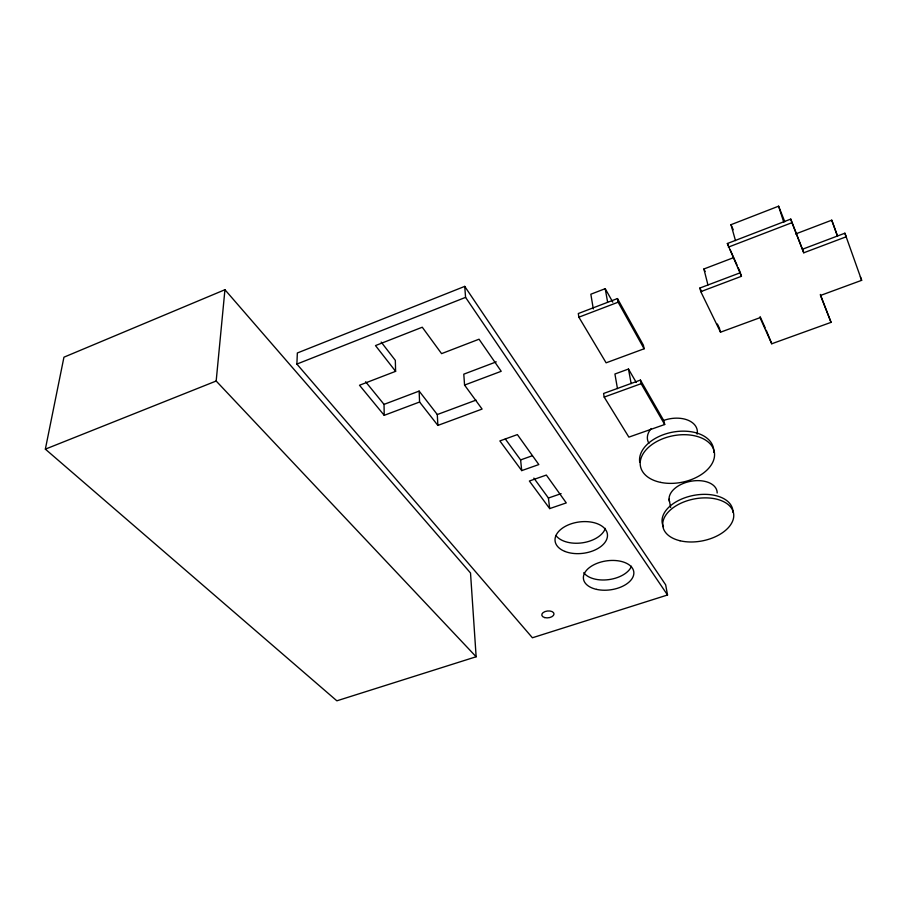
<?xml version="1.0" encoding="UTF-8"?>
<svg xmlns="http://www.w3.org/2000/svg" width="907" height="907" viewBox="0 0 907 907"><rect width="100%" height="100%" fill="white"/><g stroke="black" fill="none" stroke-linecap="round" stroke-linejoin="round"><path stroke-width="1.36" d="M296.884 364.07L297.349 352.982L464.724 286.385L665.67 584.845L667.529 594.992L532.409 637.768L296.884 364.07L465.574 297.371L464.724 286.385M476.141 656.759L216.172 381.019L224.936 289.718L63.944 357.188L45.35 449.146L336.86 700.816L476.141 656.759L470.518 572.997L224.936 289.718M45.35 449.146L216.172 381.019M735.486 240.616L730.997 224.687L778.603 206.184L784.782 221.716M612.815 302.178L605.218 288.675L590.842 294.219L593.303 308.958M381.178 342.075L395.327 360.351L395.611 371.337L359.501 385.248L384.217 415.327L419.578 402.016L419.136 391.087L384.035 404.386L384.217 415.327M820.313 294.435L831.05 322.359L771.744 343.776L760.021 317.677L720.521 332.189L700.782 291.646L741.45 276.295L727.357 243.518L790.768 219.097L803.761 252.792L846.197 236.784L844.882 233.201L802.57 249.198M728.355 247.123L791.947 222.68L790.768 219.097M617.452 298.562L578.303 313.539L578.87 317.178L606.114 362.823L644.106 348.776L643.392 345.159L617.452 298.562L618.121 302.201L644.106 348.776M707.936 284.934L703.9 268.982L733.48 257.69M795.598 233.972L831.753 220.174L837.524 236.16M578.87 317.178L618.121 302.201M496.254 361.87L463.783 374.172L464.565 385.078L482.093 409.068L437.866 425.417L419.578 402.016M700.782 291.646L699.887 288.029L740.441 272.701L738.173 267.622M464.565 385.078L501.208 371.292L479.032 339.207L441.584 353.639L422.265 327.223L375.487 345.59L395.611 371.337M437.866 425.417L437.299 414.544L476.039 400.123M844.882 233.201L861.65 280.331L820.495 295.455L831.05 322.359M636.226 382.403L628.472 369.047L614.923 374.013L617.463 388.615M640.433 380.09L603.586 393.479L604.187 397.085L628.868 437.129L664.695 424.51L663.969 420.939L640.433 380.09L641.124 383.684L664.695 424.51M604.187 397.085L641.124 383.684M505.312 438.965L520.607 459.917L532.364 455.733M521.718 470.608L538.826 464.565L517.375 434.6L499.87 440.927L521.718 470.608L520.607 459.917M533.872 478.102L548.418 498.034L561.104 493.646M549.676 508.6L566.274 502.909L546.343 475.064L529.371 481.016L549.676 508.6L548.418 498.034M365.623 381.779L384.035 404.386M419.136 391.087L437.299 414.544M465.574 297.371L667.529 594.992M699.887 288.029L701.667 291.691M717.369 323.992L719.614 328.583M703.9 268.982L705.09 271.488M727.357 243.518L728.502 246.058M730.203 249.867L737.028 265.082M760.111 316.566L765.134 327.767M766.256 330.25L771.744 343.776M730.997 224.687L733.219 229.743M791.947 222.68L803.761 252.792M860.346 276.76L861.65 280.331M831.753 220.174L837.422 235.979M778.603 206.184L783.716 222.045M740.781 273.903L741.45 276.295M719.909 329.785L720.521 332.189M669.06 499.167L670.681 507.489M628.472 369.047L631.159 383.638M605.218 288.675L607.599 302.065M631.476 566.229A25.26 14.671 -8.1 0 1 608.88 579.607A25.26 14.671 -8.1 0 1 583.779 572.691M605.332 528.362A26.224 15.838 -7.5 0 1 582.396 542.817A26.224 15.838 -7.5 0 1 555.878 535.481M639.718 462.185A37.538 23.695 -11.2 0 1 675.738 431.653A37.538 23.695 -11.2 0 1 713.707 452.321M663.867 420.372A25.305 16.269 -11.4 0 1 697.154 434.147M648.902 443.308A25.305 16.269 -11.4 0 1 651.203 428.546M663.482 526.752A35.883 21.383 -11 0 1 692.665 495.585A35.883 21.383 -11 0 1 732.947 512.33M669.525 501.707A24.353 14.795 -11.2 0 1 690.817 481.266A24.353 14.795 -11.2 0 1 717.176 493.011M564.97 551.445A26.382 15.793 -7.5 0 0 607.214 537.738A26.382 15.793 -7.5 0 0 571.569 523.679A26.382 15.793 -7.5 0 0 564.97 551.445M596.534 589.38A25.407 14.614 -8 0 0 633.857 572.612A25.407 14.614 -8 0 0 595.468 564.007A25.407 14.614 -8 0 0 596.534 589.38M544.676 617.576A6.145 3.435 -6.2 0 0 554.007 614.039A6.145 3.435 -6.2 0 0 544.971 611.59A6.145 3.435 -6.2 0 0 544.676 617.576M660.602 482.388A37.618 23.673 -11.2 0 0 714.512 453.341A37.618 23.673 -11.2 0 0 657.008 441.403A37.618 23.673 -11.2 0 0 660.602 482.388M680.023 540.753A35.963 21.36 -11 0 0 733.763 515.834A35.963 21.36 -11 0 0 680.896 503.215A35.963 21.36 -11 0 0 680.023 540.753"/></g></svg>
